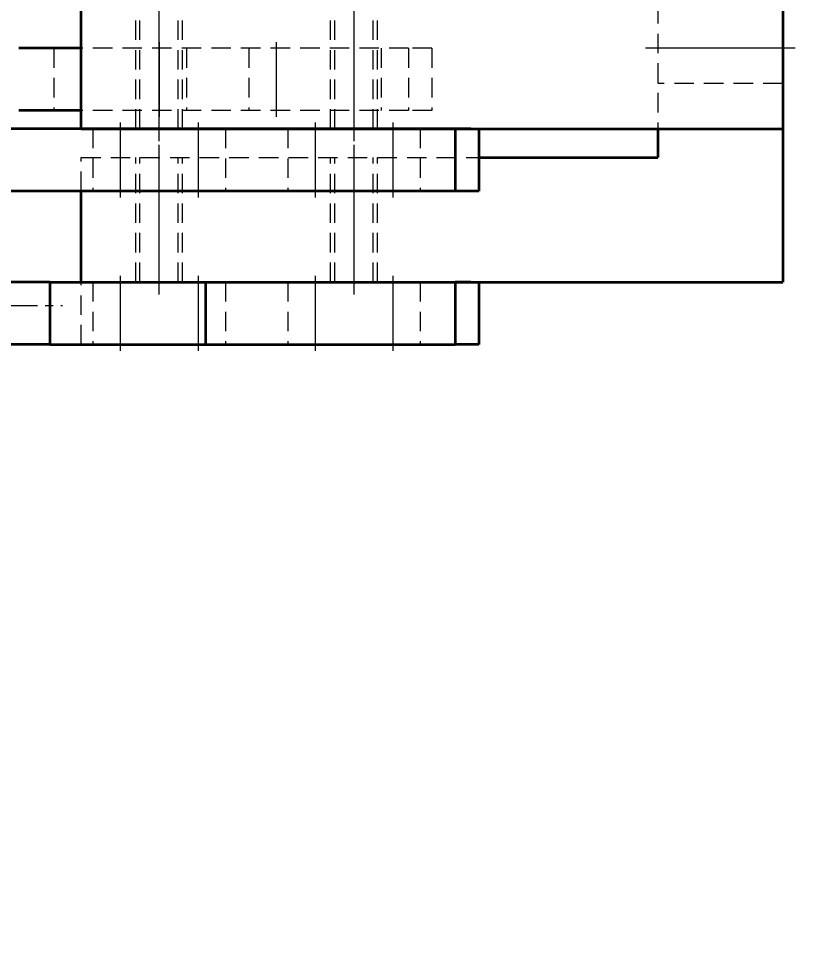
# Model space of a CAD drawing. Header units: millimetres. Extents: x 9439 to 18429, y 1498 to 3280.
# Drawn here: x 10888.5 to 10988.1, y 2668.5 to 2789.1 of the extents above; entities that cross this region are included whole.
import ezdxf

# ---------------------------------------------------------------- set-up
doc = ezdxf.new("R2010")
doc.units = ezdxf.units.MM
doc.linetypes.add('CENTER-HOKUTO', pattern=[23, 20, -1, 1, -1])
doc.linetypes.add('HIDDEN-HOKUTO', pattern=[3.8, 2.5, -1.3])
doc.layers.add('AM_7', color=2, linetype='CENTER-HOKUTO', lineweight=30)
doc.layers.add('AM_HID', color=1, linetype='HIDDEN-HOKUTO', lineweight=25)
doc.layers.add('word_dim', color=253, linetype='Continuous')
doc.styles.get("Standard").update_dxf_attribs({"font": 'romans.shx', "bigfont": 'bigfont.shx'})
doc.dimstyles.new('RS1-6', dxfattribs={"dimscale": 6, "dimtxt": 3.5, "dimasz": 3, "dimexe": 1, "dimexo": 0, "dimgap": 1, "dimtad": 3, "dimdsep": 46, "dimtxsty": 'Standard', "dimblk1": 'OPEN', "dimblk2": 'OPEN', "dimsah": 1, "dimcen": 0, "dimclrd": 256, "dimclre": 256, "dimclrt": 3, "dimadec": 0, "dimazin": 0, "dimtfac": 1, "dimtmove": 0, "dimatfit": 3, "dimldrblk": 'OPEN', "dimfxl": 0, "dimtolj": 1, "dimtzin": 0, "dimarcsym": 0})

# ---------------------------------------------------------------- blocks, each defined once
blk = doc.blocks.new('_Open')
at = {"color": 0, "lineweight": -2}
for p, q in [((-1, 0.1667), (0, 0)), ((-1, -0.1667), (0, 0)), ((0, 0), (-1, 0))]:
    blk.add_line(p, q, dxfattribs=at)
blk = doc.blocks.new('*D270')
at = {"layer": 'DEFPOINTS', "color": 0, "linetype": 'Continuous', "ltscale": 2}
for p in [(10978.51, 2934.66), (10663.97, 2668.46), (10821.51, 2668.46)]:
    blk.add_point(p, dxfattribs=at)
at = {"layer": 'word_dim', "linetype": 'Continuous', "lineweight": -2, "ltscale": 2}
for p, q in [((10978.51, 2934.66), (10657.97, 2934.66)), ((10663.97, 2916.66), (10663.97, 2686.46)), ((10821.51, 2668.46), (10657.97, 2668.46))]:
    blk.add_line(p, q, dxfattribs=at)
at = {"layer": 'word_dim', "linetype": 'Continuous', "lineweight": -2, "ltscale": 2, "xscale": 18, "yscale": 18, "zscale": 18}
for p, rotation in [((10663.97, 2934.66), 90), ((10663.97, 2668.46), 270)]:
    blk.add_blockref('_Open', p, dxfattribs=dict(at, rotation=rotation))
at = {"layer": 'word_dim', "color": 3, "linetype": 'Continuous', "ltscale": 2, "insert": (10647.47, 2801.56), "char_height": 21, "attachment_point": 5, "rotation": 90}
blk.add_mtext('\\A1;266.2', dxfattribs=at)

msp = doc.modelspace()

# ---------------------------------------------------------------- linework, layer by layer
at = {"color": 7, "lineweight": 35}
for p, q in [((10986.514, 2835.006), (10986.514, 2775.006)), ((10944.513, 2775.006), (10859.513, 2775.006)), ((10896.514, 2775.006), (10986.514, 2775.006)), ((10947.512, 2771.332), (10970.514, 2771.332)), ((10944.513, 2767.006), (10859.513, 2767.006)), ((10892.513, 2755.332), (10912.513, 2755.332)), ((10896.514, 2755.332), (10986.514, 2755.332)), ((10912.513, 2755.332), (10944.513, 2755.332)), ((10892.513, 2747.332), (10912.513, 2747.332)), ((10912.513, 2747.332), (10944.513, 2747.332))]:
    msp.add_line(p, q, dxfattribs=at)
at = {"color": 7, "lineweight": 35, "ltscale": 0.400001}
msp.add_line((10896.514, 2775.006), (10896.514, 2791.006), dxfattribs=at)
at = {"color": 7, "lineweight": 35, "ltscale": 0.200021}
for p, q in [((10896.513, 2785.332), (10888.513, 2785.332)), ((10896.513, 2777.332), (10888.513, 2777.332))]:
    msp.add_line(p, q, dxfattribs=at)
at = {"color": 7, "lineweight": 35, "ltscale": 0.2}
for p, q in [((10944.513, 2775.006), (10944.513, 2767.006)), ((10947.513, 2775.006), (10947.513, 2767.006)), ((10892.513, 2755.332), (10892.513, 2747.332)), ((10912.513, 2747.332), (10912.513, 2755.332)), ((10944.513, 2755.332), (10944.513, 2747.332)), ((10947.513, 2755.332), (10947.513, 2747.332))]:
    msp.add_line(p, q, dxfattribs=at)
at = {"color": 7, "lineweight": 35, "ltscale": 0.05}
for p, q in [((10946.513, 2775.006), (10944.513, 2775.006)), ((10946.513, 2755.332), (10944.513, 2755.332))]:
    msp.add_line(p, q, dxfattribs=at)
at = {"color": 7, "lineweight": 35, "ltscale": 0.091849}
msp.add_line((10970.514, 2775.006), (10970.514, 2771.332), dxfattribs=at)
at = {"color": 7, "lineweight": 35, "ltscale": 0.491849}
msp.add_line((10986.514, 2775.006), (10986.514, 2755.332), dxfattribs=at)
at = {"color": 7, "lineweight": 35, "ltscale": 0.291849}
msp.add_line((10896.514, 2755.332), (10896.514, 2767.006), dxfattribs=at)
at = {"color": 7, "lineweight": 35, "ltscale": 0.075}
for p, q in [((10947.513, 2767.006), (10944.513, 2767.006)), ((10947.513, 2747.332), (10944.513, 2747.332))]:
    msp.add_line(p, q, dxfattribs=at)
at = {"color": 7, "lineweight": 35, "ltscale": 0.45}
for p, q in [((10892.513, 2755.332), (10874.513, 2755.332)), ((10892.513, 2747.332), (10874.513, 2747.332))]:
    msp.add_line(p, q, dxfattribs=at)
at = {"layer": 'AM_7', "color": 2, "lineweight": 13}
for p, q in [((10906.514, 2773.406), (10906.514, 2792.606)), ((10931.514, 2773.406), (10931.514, 2792.606)), ((10896.513, 2786.132), (10896.513, 2776.532)), ((10906.513, 2786.132), (10906.513, 2776.532)), ((10921.513, 2786.132), (10921.513, 2776.532)), ((10931.513, 2786.132), (10931.513, 2776.532)), ((10988.114, 2785.332), (10968.913, 2785.332)), ((10901.513, 2775.806), (10901.513, 2766.206)), ((10911.513, 2775.806), (10911.513, 2766.206)), ((10926.513, 2775.806), (10926.513, 2766.206)), ((10936.513, 2775.806), (10936.513, 2766.206)), ((10906.514, 2753.732), (10906.514, 2772.932)), ((10931.514, 2753.732), (10931.514, 2772.932)), ((10901.513, 2756.132), (10901.513, 2746.532)), ((10911.513, 2756.132), (10911.513, 2746.532)), ((10926.513, 2756.132), (10926.513, 2746.532)), ((10936.513, 2756.132), (10936.513, 2746.532)), ((10778.913, 2752.332), (10894.113, 2752.332))]:
    msp.add_line(p, q, dxfattribs=at)
at = {"layer": 'AM_HID', "color": 1, "lineweight": 13}
for p, q in [((10903.514, 2775.006), (10903.514, 2791.006)), ((10904.056, 2775.006), (10904.056, 2791.006)), ((10908.973, 2775.006), (10908.973, 2791.006)), ((10909.514, 2775.006), (10909.514, 2791.006)), ((10928.514, 2775.006), (10928.514, 2791.006)), ((10929.056, 2775.006), (10929.056, 2791.006)), ((10933.973, 2775.006), (10933.973, 2791.006)), ((10934.514, 2775.006), (10934.514, 2791.006)), ((10970.514, 2791.006), (10970.514, 2775.006)), ((10893.013, 2785.332), (10893.013, 2777.332)), ((10938.513, 2785.332), (10896.513, 2785.332)), ((10910.013, 2785.332), (10910.013, 2777.332)), ((10918.013, 2785.332), (10918.013, 2777.332)), ((10935.013, 2785.332), (10935.013, 2777.332)), ((10938.513, 2785.332), (10938.513, 2777.332)), ((10941.513, 2785.332), (10938.513, 2785.332)), ((10938.513, 2785.332), (10938.513, 2777.332)), ((10941.513, 2785.332), (10941.513, 2777.332)), ((10986.514, 2780.832), (10970.514, 2780.832)), ((10938.513, 2777.332), (10896.513, 2777.332)), ((10941.513, 2777.332), (10938.513, 2777.332)), ((10898.013, 2775.006), (10898.013, 2767.006)), ((10915.013, 2775.006), (10915.013, 2767.006)), ((10923.013, 2775.006), (10923.013, 2767.006)), ((10940.013, 2775.006), (10940.013, 2767.006)), ((10944.513, 2775.006), (10944.513, 2767.006)), ((10947.513, 2775.006), (10946.513, 2775.006)), ((10896.514, 2771.332), (10947.512, 2771.332)), ((10896.514, 2767.006), (10896.514, 2771.332)), ((10903.514, 2755.332), (10903.514, 2771.332)), ((10904.056, 2755.332), (10904.056, 2771.332)), ((10908.973, 2755.332), (10908.973, 2771.332)), ((10909.514, 2755.332), (10909.514, 2771.332)), ((10928.514, 2755.332), (10928.514, 2771.332)), ((10929.056, 2755.332), (10929.056, 2771.332)), ((10933.973, 2755.332), (10933.973, 2771.332)), ((10934.514, 2755.332), (10934.514, 2771.332)), ((10896.513, 2747.332), (10896.513, 2755.332)), ((10898.013, 2755.332), (10898.013, 2747.332)), ((10915.013, 2755.332), (10915.013, 2747.332)), ((10923.013, 2755.332), (10923.013, 2747.332)), ((10940.013, 2755.332), (10940.013, 2747.332)), ((10944.513, 2747.332), (10944.513, 2755.332)), ((10947.513, 2755.332), (10946.513, 2755.332))]:
    msp.add_line(p, q, dxfattribs=at)

# ---------------------------------------------------------------- dimensions: what is measured, and where the dimension line sits
at = {"layer": 'word_dim', "linetype": 'Continuous', "ltscale": 2}
dim = msp.add_linear_dim(base=(10663.972, 2668.456), p1=(10978.514, 2934.659), p2=(10821.513, 2668.456), angle=90, dimstyle='RS1-6', dxfattribs=at)
dim.commit()
dim.dimension.update_dxf_attribs({"geometry": '*D270', "text_midpoint": (10647.472, 2801.558)})

doc.saveas('drawing.dxf')
